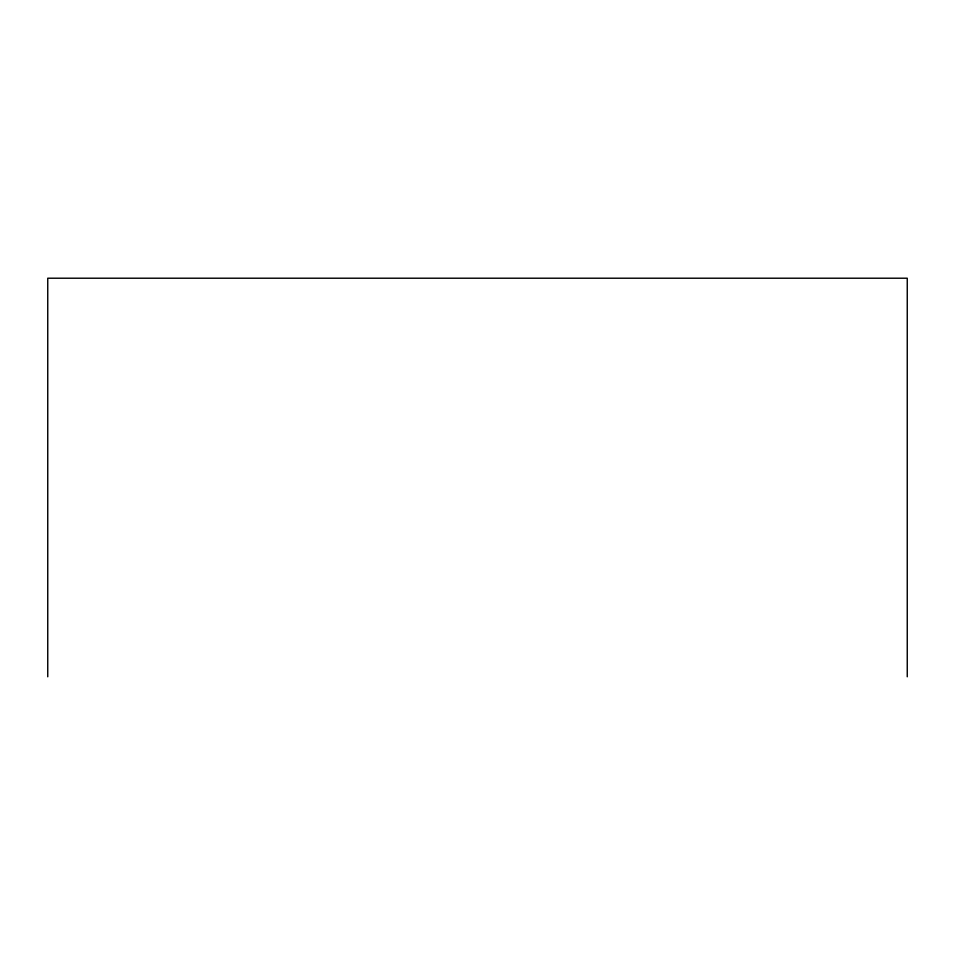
<?xml version="1.0" encoding="UTF-8"?>
<svg xmlns="http://www.w3.org/2000/svg" width="955" height="955" viewBox="0 0 955 955"><rect width="100%" height="100%" fill="white"/><g stroke="black" fill="none" stroke-linecap="round" stroke-linejoin="round"><path stroke-width="1.43" d="M907.25 676.785L907.25 278.215L47.75 278.215L47.75 676.785"/></g></svg>
